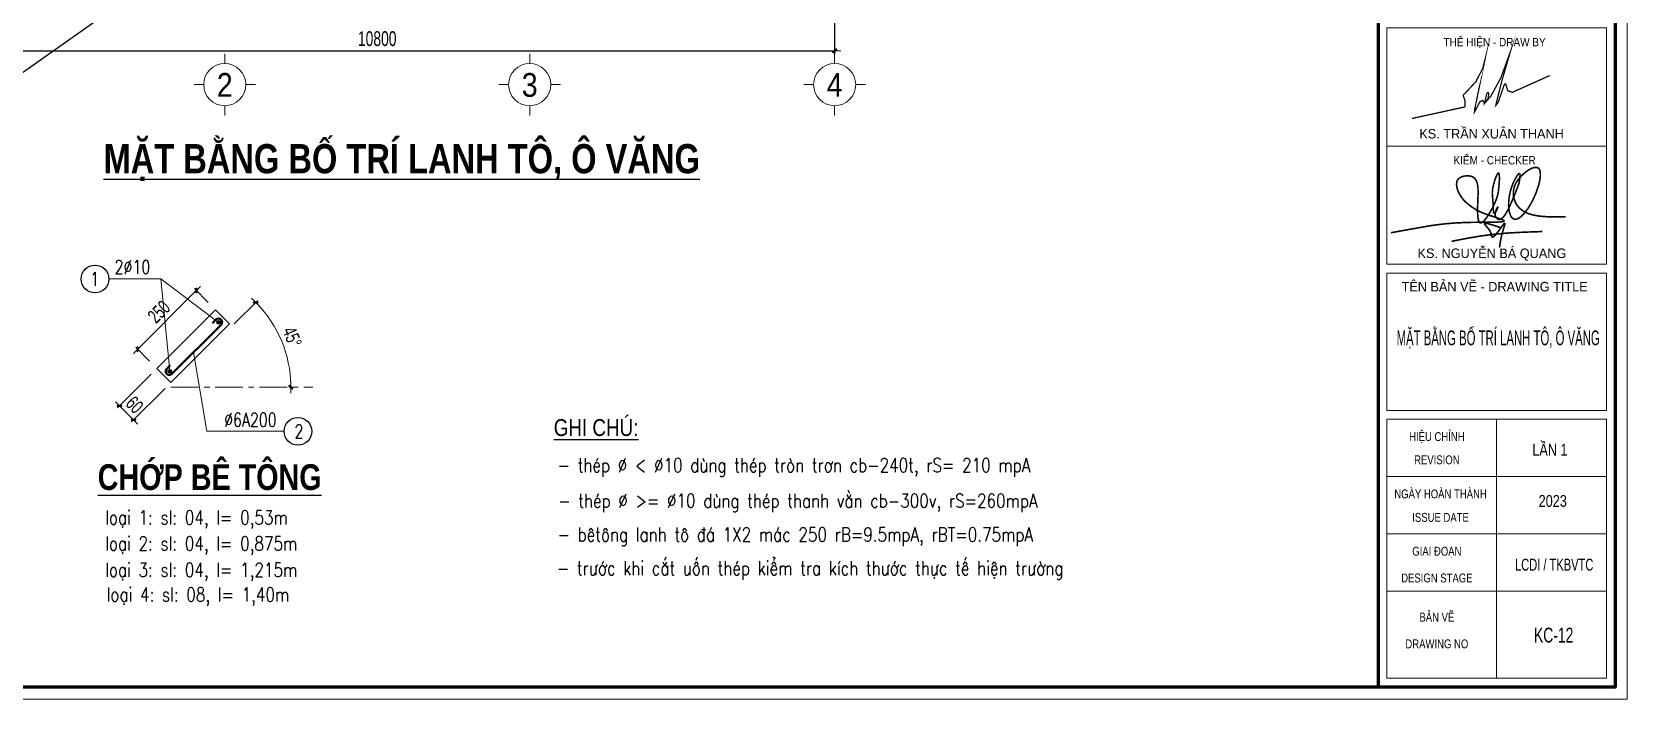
# Model space of a CAD drawing. Header units: millimetres. Extents: x -295047 to 304185, y -728047 to -308748.
# Drawn here: x 108953 to 127785, y -342464 to -334590 of the extents above; entities that cross this region are included whole.
import ezdxf
from ezdxf.enums import TextEntityAlignment as Align

# ---------------------------------------------------------------- set-up
doc = ezdxf.new("R2010")
doc.units = ezdxf.units.MM
doc.header["$MEASUREMENT"] = 0
doc.header["$PDMODE"] = 32
doc.linetypes.add('CENTERX2', pattern=[4, 2.5, -0.5, 0.5, -0.5])
doc.linetypes.add('DASHDOT', pattern=[1, 0.5, -0.25, 0, -0.25])
doc.layers.get('Defpoints').update_dxf_attribs({"color": 1})
for name, color, linetype, lineweight in [('EG Net truc', 8, 'DASHDOT', 13), ('Khungten_LCDI', 7, 'Continuous', 5), ('LC Dim', 8, 'Continuous', 18), ('LC ISO', 153, 'Continuous', 13), ('LC Net dam 1', 30, 'Continuous', 30), ('LC Net dam2', 6, 'Continuous', 40), ('LC Net manh', 219, 'Continuous', 5), ('LC Net thay', 7, 'Continuous', 25), ('LC Text1', 3, 'Continuous', 20), ('LC Text2', 7, 'Continuous', 25)]:
    doc.layers.add(name, color=color, linetype=linetype, lineweight=lineweight)
doc.layers.add('KCS_Plotter', color=11, linetype='Continuous', plot=False)
doc.layers.add('KCS_SNODE', color=6, linetype='Continuous')
doc.layers.add('KCS_STEEL', color=4, linetype='Continuous')
doc.styles.add('HOATBIF', font='hoatbif.shx', dxfattribs={"width": 0.7})
doc.styles.add('Khungten', font='VHAVAN.TTF', dxfattribs={"width": 0.9, "height": 5000})
doc.styles.add('LC 1', font='VHAVANB.TTF')
doc.styles.add('LC 3', font='vnsimli.shx', dxfattribs={"width": 0.75})
doc.styles.add('LC3', font='VHARIALB.TTF', dxfattribs={"width": 0.8})
doc.styles.add('T2', font='VHARIAL.TTF', dxfattribs={"width": 0.8})
doc.styles.add('Title', font='VHBLACK.TTF', dxfattribs={"width": 0.8})
doc.styles.add('VNAVANTH', font='VHAVANB.TTF', dxfattribs={"width": 0.6})
doc.dimstyles.new('1-125', dxfattribs={"dimscale": 120, "dimtxt": 2.5, "dimasz": 0.35, "dimexe": 0.5, "dimexo": 1, "dimgap": 0.8, "dimtad": 1, "dimdec": 0, "dimzin": 0, "dimdsep": 46, "dimtxsty": 'HOATBIF', "dimblk1": 'DOT', "dimblk2": 'DOT', "dimsah": 1, "dimcen": -1, "dimdle": 1, "dimclrd": 256, "dimclre": 256, "dimclrt": 4, "dimadec": 3, "dimazin": 2, "dimtfac": 0.3333333333333333, "dimtdec": 0, "dimtix": 1, "dimtmove": 2, "dimatfit": 3, "dimldrblk": 'DOT', "dimfxl": 1, "dimtvp": 0.8333333333333334, "dimtolj": 1, "dimtzin": 0, "dimarcsym": 0})
doc.dimstyles.new('1-150', dxfattribs={"dimscale": 100, "dimtxt": 3.5, "dimasz": 0.35, "dimexe": 0.5, "dimexo": 0, "dimgap": 0.8, "dimtad": 1, "dimdec": 0, "dimzin": 0, "dimdsep": 46, "dimtxsty": 'HOATBIF', "dimblk1": 'DOT', "dimblk2": 'DOT', "dimsah": 1, "dimcen": -1, "dimdle": 1, "dimclrd": 256, "dimclre": 256, "dimclrt": 4, "dimadec": 3, "dimazin": 2, "dimtfac": 0.3333333333333333, "dimtdec": 0, "dimtix": 1, "dimtmove": 2, "dimatfit": 3, "dimldrblk": 'DOT', "dimfxl": 1, "dimtvp": 0.8333333333333334, "dimtolj": 1, "dimtzin": 0, "dimarcsym": 0})
doc.dimstyles.new('1-20', dxfattribs={"dimscale": 100, "dimtxt": 2.5, "dimasz": 0.35, "dimexe": 0.5, "dimexo": 0, "dimgap": 0.8, "dimtad": 1, "dimdec": 0, "dimlfac": 0.2, "dimzin": 0, "dimdsep": 46, "dimtxsty": 'HOATBIF', "dimblk1": 'DOT', "dimblk2": 'DOT', "dimsah": 1, "dimcen": -1, "dimdle": 1, "dimclrd": 256, "dimclre": 256, "dimclrt": 4, "dimadec": 3, "dimazin": 2, "dimtfac": 0.3333333333333333, "dimtdec": 0, "dimtix": 1, "dimtmove": 2, "dimatfit": 3, "dimldrblk": 'DOT', "dimfxl": 1, "dimtvp": 0.8333333333333334, "dimtolj": 1, "dimtzin": 0, "dimarcsym": 0})

# ---------------------------------------------------------------- blocks, each defined once
blk = doc.blocks.new('DOT')
at = {"layer": 'LC Dim'}
blk.add_line((-3, 0), (3, 0), dxfattribs=at)
at = {"layer": 'LC Dim', "color": 4}
blk.add_line((-1, -1), (1, 1), dxfattribs=at)
blk.add_lwpolyline([(0.5, 1), (-1, -0.5), (-0.5, -1), (1, 0.5)], close=True, dxfattribs=at)
blk = doc.blocks.new('*D1040')
at = {"layer": 'Defpoints', "color": 0, "ltscale": 2, "transparency": 16777216}
for p in [(1299.07070554622, 997.3597722541098), (1513.85534728365, 782.5751305172453), (453.1951755055925, -278.0850412636064)]:
    blk.add_point(p, dxfattribs=at)
at = {"layer": 'LC Dim', "lineweight": -2, "ltscale": 2, "transparency": 16777216}
for p, q in [((263.1592711096587, -38.55166218518006), (1274.321968204723, 972.611034912548)), ((1513.85534728365, 782.5751305172453), (1263.715366486846, 1032.71511131339)), ((453.1951755055925, -278.0850412636064), (203.0551947087882, -27.94506046746102))]:
    blk.add_line(p, q, dxfattribs=at)
at = {"layer": 'LC Dim', "lineweight": -2, "ltscale": 2, "transparency": 16777216, "xscale": 35, "yscale": 35, "zscale": 35}
for p, rotation in [((1299.07070554622, 997.3597722541098), 45.00000000007547), ((238.4105337681622, -63.30039952674181), 225.0000000000755)]:
    blk.add_blockref('DOT', p, dxfattribs=dict(at, rotation=rotation))
at = {"layer": 'LC Dim', "color": 4, "ltscale": 2, "transparency": 16777216, "insert": (623.7837295137577, 611.9865765067352), "char_height": 250, "attachment_point": 5, "rotation": 45.00000000007546, "style": 'HOATBIF'}
blk.add_mtext('\\A1;250', dxfattribs=at)
blk = doc.blocks.new('_Dot')
at = {"color": 0, "linetype": 'ByBlock', "lineweight": -2}
blk.add_line((-0.5, 0), (-1, 0), dxfattribs=at)
at = {"color": 0, "linetype": 'ByBlock', "const_width": 0.5}
blk.add_lwpolyline([(-0.25, 0, 1), (0.25, 0, 1)], format="xyb", close=True, dxfattribs=at)
blk = doc.blocks.new('*D1041')
at = {"layer": 'Defpoints', "color": 0, "ltscale": 2, "transparency": 16777216}
for p in [(1985.541437153355, 395.7418543916426), (2932.940338502997, -188.9770812142318), (840.0284516304962, -749.7711311312158), (840.0284516304962, -749.7711311312158), (3405.328602884314, -749.7711311312157)]:
    blk.add_point(p, dxfattribs=at)
at = {"layer": 'LC Dim', "lineweight": -2, "ltscale": 2, "transparency": 16777216}
blk.add_line((1985.541437153355, 395.7418543916426), (2407.50162764534, 817.7020448836283), dxfattribs=at)
blk.add_arc((840.0284516304962, -749.7711311312158), 2166.741824176223, 0.9255251656962332, 44.07447483430376, dxfattribs=at)
at = {"layer": 'LC Dim', "lineweight": -2, "ltscale": 2, "transparency": 16777216, "xscale": 35, "yscale": 35, "zscale": 35}
for p, rotation in [((2372.146288586013, 782.346705824301), 134.5372374171519), ((3006.770275806718, -749.7711311312158), 270.4627625828481)]:
    blk.add_blockref('DOT', p, dxfattribs=dict(at, rotation=rotation))
at = {"layer": 'LC Dim', "color": 4, "ltscale": 2, "transparency": 16777216, "insert": (3031.232179387891, 157.8551708283802), "char_height": 250, "attachment_point": 5, "rotation": 292.5, "style": 'HOATBIF'}
blk.add_mtext('\\A1;45°', dxfattribs=at)
blk = doc.blocks.new('*D1042')
at = {"layer": 'Defpoints', "color": 0, "ltscale": 2, "transparency": 16777216}
for p in [(479.9751433203928, -515.854743243428), (734.5335845485098, -770.4131844704971), (-89.42213942089188, -1085.252025978853)]:
    blk.add_point(p, dxfattribs=at)
at = {"layer": 'LC Dim', "lineweight": -2, "ltscale": 2, "transparency": 16777216}
for p, q in [((479.9751433203928, -515.854743243428), (-124.7774784804012, -1120.607365037999)), ((734.5335845485098, -770.4131844704971), (129.7809627458821, -1375.165806266902)), ((-114.1708767622937, -1060.503288637197), (-138.9196141036956, -1035.75455129554)), ((165.1363018053914, -1339.810467207756), (-89.42213942089188, -1085.252025978853)), ((189.8850391467932, -1364.559204549413), (214.6337764881951, -1389.307941891069))]:
    blk.add_line(p, q, dxfattribs=at)
at = {"layer": 'LC Dim', "lineweight": -2, "ltscale": 2, "transparency": 16777216, "xscale": 35, "yscale": 35, "zscale": 35}
for p, rotation in [((-89.42213942089188, -1085.252025978853), 314.9999999997052), ((165.1363018053914, -1339.810467207756), 134.9999999997052)]:
    blk.add_blockref('DOT', p, dxfattribs=dict(at, rotation=rotation))
at = {"layer": 'LC Dim', "color": 4, "ltscale": 2, "transparency": 16777216, "insert": (182.8139713362379, -1067.574356450808), "char_height": 250, "attachment_point": 5, "rotation": 314.9999999997052, "style": 'HOATBIF'}
blk.add_mtext('\\A1;60', dxfattribs=at)
blk = doc.blocks.new('KCS_SNODE')
at = {"layer": 'KCS_SNODE'}
blk.add_hatch(color=256, dxfattribs=at).paths.add_polyline_path([(10, 0, 1), (-10, 0, 1)])
blk.add_circle((0, 0), 10, dxfattribs=at)
blk = doc.blocks.new('TIEUDE1')
at = {"layer": 'LC Text2', "color": 7, "style": 'LC 1'}
blk.add_attdef('TIªU§Ò', text='', height=5, dxfattribs=at).set_placement((0, 0), align=Align.BOTTOM_CENTER)
blk.add_attdef('TL', text='', height=3, dxfattribs=at).set_placement((0, -2), align=Align.TOP_CENTER)
blk = doc.blocks.new('NGUYEN BA QUANG')
at = {"layer": 'LC ISO', "const_width": 54.00000000000001}
for points in [[(906.2382642981156, 1113.709387272364, 0.006821204782074861), (929.3664235677952, 1272.305725077778, 0.01177449647206627), (936.5019769520677, 1340.159588555165, 0.02626635318712198), (938.3232988356631, 1394.280285522138, 0.05210349315538394), (935.1362116969995, 1423.104631731956, 0.0767832397537057), (930.4281799584005, 1435.645017707051, 0.1639711312044803), (923.3951719382512, 1442.177143333858, 0.1700421894479598), (913.8775669745028, 1442.260324681876, 0.0804787467134827), (902.0638656233914, 1436.194729996001, 0.05585002304775516), (880.7169085219448, 1416.791003873979, 0.03105632320966718), (847.1146505125016, 1374.620668712159, 0.02520316896245004), (790.7418576052241, 1285.532951687463, 0.1161289833232784), (556.192337452052, 475.6461918307759, 0.0619740878534032), (575.4511275624354, 166.4681158607418, 0.04536466506679582), (610.1467278384062, 47.08867641887628, 0.07067632808432932), (659.9036252752649, -41.19088657893008, 0.09141479981049583), (709.7219259955036, -85.57871332007926, 0.146905103300193), (783.412819844516, -103.8065416412719, 0.06844753349195222), (832.8775032239337, -94.80129903793568, 0.04963584310175265), (885.4953169405726, -71.99952171795303, 0.05398590251606135), (978.4340931241004, -6.039094294857932, 0.02920929145936803), (1055.770838223843, 69.23858372721588, 0.02130438572321334), (1134.093271468044, 161.970414266194, 0.02549093279238358), (1250.056426366004, 328.6372853993089, 0.06887327965480822), (1560.71755165333, 1026.698734858248, 0.01772986867585869), (1596.423822711118, 1171.049911345006, 0.03769732555598621), (1623.732949080271, 1368.210435102461, 0.02903705367099926), (1623.492576731731, 1452.896334537509, 0.04287987065683749), (1612.707492836858, 1525.13190782693, 0.06672644180491556), (1590.416631502465, 1582.526591583446, 0.1004945659195724), (1555.658926835376, 1622.689822419576, 0.1118714799712033), (1507.790730536906, 1643.611139487417, 0.05463110627537568), (1469.293329368144, 1647.092779967352, 0.04117910092137147), (1426.369218068912, 1642.780848260212, 0.04560995381358889), (1355.263866422441, 1622.789591019449, 0.04967005442666559), (1224.85958513983, 1557.559348550218, 0.109428770350453), (829.0577193203226, 1164.446508786263, 0.05046970122450359), (753.1878892433433, 1012.310292445298, 0.3681263292270148), (1079.034315203307, 155.7475817831291, 0.04065477441221551), (1222.588264185588, 89.57206983858487, 0.03144098274845051), (1382.567851312071, 41.73820587448427, 0.02350305092233591), (1556.509230861129, 9.494742693699664, 0.01708387394488401), (1741.948557111127, -9.909566900751088, 0.01193550630204759), (1936.421984340452, -19.22597010593745, 0.009133379972890996), (2205.51443450256, -20.71078428751207, 0.002915431525694136), (2480.447111560394, -15.67412363161566)], [(-3415.742459651906, -556.7514558557596, -0.001023268828116874), (-2230.73197725003, -344.8015073748538, -0.00838490452658571), (-1868.521439806333, -289.1159269686614, -0.02611389208118788), (-905.2891554434455, -211.6814682685072, -0.007165948777721536), (-491.0001880329091, -204.5163767106133, 0.001773479576378031), (-48.71086073680999, -203.1471858338919, 0.00973610555286447), (199.6393093123679, -196.9934690528898, 0.02577296845578685), (331.4393863478017, -185.5494115001929, 0.05446494388398628), (383.4665701761078, -173.3240845330583, 0.09182996763057781), (396.74730456418, -165.5638024612854, 0.3862621601166717), (398.8951636805486, -151.6118274983601, 0.1297930560241622), (378.6911755427227, -134.7095362617983, 0.0368009035836649), (321.0605493690655, -107.8264300745504, 0.01612787132439147), (183.7681661881652, -59.20729604910593, -0.006735657259071316), (-182.9539282377555, 61.67741038647364, -0.02392360503478572), (-416.3827062858982, 154.3740509006311, -0.04678547136346928), (-684.018369304581, 310.309586718824, -0.04150942969645631), (-918.4566112378343, 503.4894580390828, -0.09267804553477087), (-1135.537844303098, 812.5426166584948, -0.07777848738319518), (-1198.611427295215, 1035.063237065042, -0.07010647017399217), (-1195.551406124149, 1141.488491662225, -0.2015724058602932), (-1106.260531183911, 1285.650931672368, -0.09188682522042661), (-982.2227683426909, 1343.149300428951, -0.1188505876684561), (-731.8352708703042, 1351.425179531914, -0.227561029150303), (-542.7326310702765, 1207.756841431808, -0.05571639582425443), (-508.2293968836839, 1120.818865340465, -0.03574126413348661), (-487.4975763470256, 1018.975198905071, -0.02275654796647826), (-477.6939686054584, 904.4984659980109, -0.01867768323706646), (-477.259454113916, 714.0677317237132, 0.005361486166948599), (-492.6080748176137, 294.090697506821, 0.0225005832147527), (-487.0213185714547, 24.79991792020155, 0.02495605311934028), (-473.7789010750657, -85.49479227937991, 0.05187800990696231), (-451.2908626736407, -168.8656130375748, 0.08400365225806575), (-427.3289061583901, -208.9018523251871, 0.3026989583961548), (-372.1687413219161, -224.1417100875988, 0.09102839739786561), (-330.8322856532441, -203.5108787281788, 0.04576941829780168), (-284.8151406770594, -164.0440301059571, 0.03140743097482861), (-218.3378388451911, -87.18964781917748, 0.0264731876660429), (-113.6651239115272, 65.8979201776092, 0.03887828751683983), (123.9474605443665, 530.2758222458069, 0.0633875373591097), (206.6182869370914, 831.332869242091, 0.03037666214562491), (242.6143374946241, 1235.635993007862, 0.01939502723221942), (241.3568486632939, 1350.386835473095, 0.05085700761156814), (230.7066233511541, 1429.385620400688, 0.08925886774017966), (221.3408620441005, 1450.651058408141, 0.446192699033484), (201.6803199312762, 1454.428646674874, 0.08967016257334362), (185.0045353355399, 1437.581856018543, 0.04831518423442303), (156.1810004511462, 1387.977249124146, 0.0245678345197167), (114.1570094655926, 1287.599130742281, 0.0370870105852887), (24.37014530329543, 971.10249290918, 0.06811048506690111), (6.634936000578818, 722.0080484465288, 0.007403814394553052), (18.86254756404196, 571.4922636943229, -0.009820520249535426), (27.02575199130479, 442.1574602796463, 0.01377480187220938), (37.76570182202704, 214.3319147947477, 0.02399139652713657), (45.68948435918901, 153.6963684717775, 0.06864153187625571), (58.13497058269786, 112.5024933191889, 0.1684949314484489), (71.28458569604845, 98.62060262821615, 0.1904720302184289), (82.1983419411863, 99.12544360134052, 0.1357525685473833), (102.1500783606516, 116.4798127115355, 0.0425465264384966), (133.0607046513232, 164.890999053925, 0.03724681052758359), (184.7513077614894, 280.2390169332793, 0.08346179489859955), (192.0964624564749, 310.3624427118921, 0.7523962487026183), (188.5505708976125, 311.1480921158509, 0.07710326428576783), (169.9386847160185, 286.3506420671183, 0.06777754869053806), (106.2762584052598, 134.8627856008243, 0.07964221606168705), (97.11803217812485, 52.09558397092042, 0.07615012902177906), (107.1749798443016, 11.77334379710373, 0.09081810996018269), (167.5601890659964, -77.41382955442532, 0.1629918974448149), (232.5434472569013, -110.7428657877899, 0.1345345907090543), (286.9619776733834, -101.1632698900648, 0.04613473089311346), (314.9148386494944, -85.2917059364263, 0.05889992605639312), (372.1858511918817, -33.20172897129669, 0.03344636081905821), (431.1147165937909, 43.59513613561285, 0.02049285360898499), (491.5063933423044, 142.1921966617228, 0.01893084446634921), (584.4100264305725, 324.6047635312425, 0.012314747466873), (711.5809894745271, 616.9930712472124, 0.006261975924166463), (906.2382642981229, 1113.709387272364)], [(-1368.076078839847, -846.5769282116671, -0.004051470173590949), (-800.4800903758942, -737.2419130066992, -0.02638426695731388), (342.335443126276, -582.3521773445827, -0.006338858096324619), (726.2489689903141, -555.6118707723508, -0.004215207665118923), (1111.128757939417, -536.955526556645, -0.002629152913625729), (1689.414704448123, -517.0549725896271)], [(273.5069862953005, -379.6265265482361, 0.002583589471149279), (98.6858570232107, -322.4545898970973, 0.004829212876138576), (-9.140757654258778, -288.9516493468836, 0.009549268742896229), (-103.8861650758427, -262.3662346226047, 0.02018964512143505), (-180.3178823391918, -245.4653560545412, 0.02039080733822667), (-210.030956254539, -241.5113085573539, 0.03779208156076497), (-233.2034265419488, -241.0160239730612, 0.08389058355718805), (-249.181232838615, -244.3253785930283, 0.1298664005104537), (-256.0496311302068, -249.512255242269, 0.1706472609568477), (-258.2271902573821, -257.1797134181252, 0.0741418097433781), (-256.9367273477883, -263.7414758689119, 0.04333022544378234), (-253.4272373590329, -271.4926647789835, 0.03898213506768449), (-240.4898578920383, -290.4152512596047, 0.01838143936715648), (-209.4114435354877, -326.6878785700246, -0.00614457368808996), (-154.9314100915108, -387.9240764445276, -0.01716142362355488), (-111.5782992732311, -441.9616064683651, -0.02917932746616484), (-72.33556495999619, -501.6273440412187, -0.05627668711859957), (-39.24854109179068, -576.7616233160952, -0.02541612563918485), (-31.07435968748905, -610.0984959667257, -0.003247426930573574), (-23.54134462146067, -651.5856609328766, 0.03331552814876149), (-17.5691758126286, -676.7936901688226, 0.05563147195772989), (-12.21683856116397, -689.2109160313266, 0.08752108743613793), (-5.285343057799764, -697.5322425993509, 0.158279770782921), (7.912478522084712, -702.7649958976835, 0.07776982487074056), (18.42066456134125, -701.7802183550375, 0.05149525642811281), (30.17063013827101, -697.5044527213031, 0.04838032487659783), (49.88779429096394, -685.4595185412618, 0.02792000497866766), (71.79179451411983, -667.3966761485208, 0.02121534791074225), (103.7692175545471, -635.3898742488818, 0.01275748010887483), (138.1231757512614, -596.1361972852028, 0.01135363225152305), (192.2211496975924, -527.9823266261083, 0.005945326491445629), (264.6100631347999, -430.155121290969, -0.007903619690714288), (359.7145691134028, -300.5607676876243, -0.01148330057469655), (384.3675966664359, -269.8244740601804, -0.02782250004930501), (404.0571742248776, -248.6063577198365, -0.06696102629205983), (415.0476274738921, -240.1255715803418, -0.1235452428722631), (420.3737641911757, -238.4734149208816, -0.248584094680431), (423.9742472370144, -240.3082719536324, -0.1208396114824122), (425.8282025436438, -245.6936594908475, -0.06459661312201433), (425.6305849657874, -259.8493048307719, -0.02700827915941287), (420.5898580810153, -288.5259679210722, -0.01130616100148826), (411.1827610912896, -326.251105666277, -0.007084813019538475), (384.0403472986018, -419.4460164386837, 0.007773290434898449), (340.101061963107, -568.922981152893, 0.03161987238243393), (265.5989171810015, -923.0332083953544, 0.004794833107784158), (247.7879085281857, -1054.90964259312)]]:
    blk.add_lwpolyline(points, format="xyb", dxfattribs=at)
blk = doc.blocks.new('lcdi fix')
at = {"layer": 'Defpoints', "lineweight": 0}
blk.add_lwpolyline([(-1199.999999582767, -14849.99999999255), (-1199.999999582767, 14849.99999999255), (40799.99891111254, 14849.99999999255), (40799.99891111254, -14849.99999999255)], close=True, dxfattribs=at)
at = {"layer": 'Khungten_LCDI', "color": 5, "lineweight": 60}
blk.add_line((36600.02574175596, 14649.99999999255), (36600.02574175596, -14649.99999999255), dxfattribs=at)
at = {"layer": 'Khungten_LCDI', "color": 5, "lineweight": 25}
blk.add_line((40599.99891117215, -14649.99999999255), (40599.99891117215, 14649.99999999255), dxfattribs=at)
at = {"layer": 'Khungten_LCDI', "color": 9, "lineweight": 15}
for p, q in [((38600.01232647897, -10133.35492102056), (38600.01232647897, -14500.00080568343)), ((40449.99971687794, -11100.01639542729), (36750.02493607998, -11100.01639542729)), ((40449.99971687794, -12066.677869834), (36750.02493607998, -12066.677869834)), ((40449.99971687794, -13033.33934423327), (36750.02493607998, -13033.33934423327))]:
    blk.add_line(p, q, dxfattribs=at)
at = {"layer": 'Khungten_LCDI', "color": 5, "lineweight": 60}
blk.add_lwpolyline([(0, -14649.99999999255), (0, 14649.99999999255), (40599.99891117215, 14649.99999999255), (40599.99891117215, -14649.99999999255)], close=True, dxfattribs=at)
at = {"layer": 'Khungten_LCDI', "color": 9, "lineweight": 15}
for points in [[(36750.02512651216, -5526.40412159558), (40450.00487455388, -5526.40412159558), (40450.00487443479, -3535.494092629715), (36750.02512636315, -3535.494092629715)], [(36750.02512651216, -7517.314150564023), (40450.00487454189, -7517.314150564023), (40450.00487454189, -5526.40412159558), (36750.02512651216, -5526.40412159558)], [(36750.02493607998, -9983.355726711452), (40449.99971687794, -9983.355726711452), (40449.99971687794, -7667.313498102129), (36750.02493607998, -7667.313498102129)], [(36750.02493607998, -14500.00080568343), (40449.99971687794, -14500.00080568343), (40449.99971687794, -10133.35492102056), (36750.02493607998, -10133.35492102056)]]:
    blk.add_lwpolyline(points, close=True, dxfattribs=at)
at = {"layer": 'LC ISO', "const_width": 21.59999986938455}
for points in [[(38064.32277648081, -4866.898016243173), (38066.60345055704, -4762.606670022127), (38035.23607098317, -4670.815243658883), (38248.49035748528, -4443.383468263986), (38365.27202878275, -4217.653324235827), (38400.11828776798, -4080.570968744247), (38227.47496268019, -4919.194738416722), (38225.40721127728, -4954.768229123838), (38265.56833194531, -4878.591774998993), (38316.81861469959, -4781.381718402452), (38366.48509574967, -4755.524220077543), (38394.49361979032, -4809.322341265706), (38457.25227807346, -4721.046730301594), (38466.69328698455, -4638.172043639905), (38452.66946647887, -4622.514314277079), (38435.68123974428, -4637.729792646569), (38394.49361979032, -4809.322341265706), (38500.46295235449, -4689.158725452442), (38669.86705325838, -4378.71468421086), (38828.50360702653, -3945.175721391766), (38691.11301354843, -4416.004126185242), (38590.24581309562, -4821.074652286763), (38585.19613541124, -4841.353549560372), (38622.05352626729, -4797.506669038856), (38732.19663458463, -4483.580274663302), (38751.68744428954, -4477.36815743745), (38788.63433798091, -4593.29077253709), (38864.83505007498, -4620.761569007031), (39496.63863427038, -4337.928143269677)], [(37174.30632393864, -5061.449153577756), (38064.32277648081, -4866.898016243173)]]:
    blk.add_lwpolyline(points, dxfattribs=at)
at = {"layer": 'LC Net dam 1', "xscale": 0.5000006712537298, "yscale": 0.5000006712537298, "zscale": 0.5000006712537298}
blk.add_blockref('NGUYEN BA QUANG', (38524.79745016154, -6709.643773630243), dxfattribs=at)
at = {"color": 7}
for s, height, style, width, p in [('thÓ hiÖn - draw by', 140.0001843199794, 'Khungten', 0.9, (38565.57368009971, -3845.425478861542)), ('kiÓm - checker', 140.0001843199794, 'Khungten', 0.9, (38565.57368008274, -5836.335507827491)), ('hiÖu chØnh', 149.9999961095785, 'Khungten', 0.8, (37591.68987771869, -10499.41199288517)), ('revision', 149.9999961095785, 'Khungten', 0.8, (37591.68987771869, -10890.99042762071)), ('ngµy hoµn thµnh', 149.9999961095785, 'Khungten', 0.8, (37654.03775423765, -11466.07346729934)), ('issue date', 149.9999961095785, 'Khungten', 0.8, (37654.03775423765, -11861.50349316746)), ('giai ®o¹n', 149.9999961095785, 'Khungten', 0.8, (37591.68987771869, -12432.73494169861)), ('lcdi / tkbvtc', 199.9999948127713, 'Title', 0.7, (39570.58753758669, -12684.13589687645)), ('design stage', 149.9999961095785, 'Khungten', 0.8, (37591.68987771869, -12883.1508423388)), ('b¶n vÏ', 149.9999961095785, 'Khungten', 0.8, (37591.68987771869, -13543.73938007653)), ('drawing nO', 149.9999961095785, 'Khungten', 0.8, (37591.68987771869, -13994.15528071672))]:
    blk.add_text(s, height=height, dxfattribs=dict(at, style=style, width=width)).set_placement(p, align=Align.CENTER)
for s, height, style, p in [('Ks. trÇn xu©n thanh', 160.000210651405, 'VNAVANTH', (38514.7211205998, -5398.655213452239)), ('ks. nguyÔn b¸ quang', 160.0002148011936, 'VNAVANTH', (38520.35692708721, -7414.088342787863)), ('tªn b¶n vÏ - drawing title', 159.999995850217, 'Khungten', (38565.57105228305, -7977.244468249381))]:
    blk.add_text(s, height=height, dxfattribs=dict(at, style=style)).set_placement(p, align=Align.CENTER)
at = {"color": 7, "style": 'Khungten', "width": 0.8}
for tag, p in [('REVISION', (39498.75262445212, -10746.30395446718)), ('NGAYHT', (39546.07413610817, -11609.37091637403))]:
    blk.add_attdef(tag, text='', height=199.998925739526, dxfattribs=at).set_placement(p, align=Align.CENTER)
at = {"layer": 'LC Text1', "style": 'Title', "width": 1.485915225563207}
for tag, p, p2 in [('TENBANVE1', (36912.6576448679, -8885.760238945484), (40339.14494544267, -8885.760238945484)), ('TENBANVE2', (36912.6576448679, -9562.4655643329), (40339.14494544267, -9562.4655643329))]:
    blk.add_attdef(tag, text='', height=249.9999935159642, dxfattribs=at).set_placement(p, p2, align=Align.FIT)
at = {"layer": 'LC Text1', "style": 'Title', "width": 0.7}
blk.add_attdef('SOBANVE', text='', height=249.9999935159642, dxfattribs=at).set_placement((39561.98223525287, -13896.18071823567), align=Align.CENTER)
blk = doc.blocks.new('*D949')
at = {"layer": 'Defpoints', "color": 0, "ltscale": 2, "transparency": 16777216}
for p in [(107629.9244088734, -333319.0784351352), (118429.9244088734, -333319.0784351352), (118429.9244088734, -334814.1502043196)]:
    blk.add_point(p, dxfattribs=at)
at = {"layer": 'LC Dim', "lineweight": -2, "ltscale": 2, "transparency": 16777216}
for p, q in [((107629.9244088734, -333389.0784351352), (107629.9244088734, -334849.1502043196)), ((118429.9244088734, -333389.0784351352), (118429.9244088734, -334849.1502043196)), ((107654.4244088734, -334814.1502043196), (118405.4244088734, -334814.1502043196))]:
    blk.add_line(p, q, dxfattribs=at)
at = {"layer": 'LC Dim', "lineweight": -2, "ltscale": 2, "transparency": 16777216, "xscale": 24.5, "yscale": 24.5, "zscale": 24.5, "rotation": 180}
blk.add_blockref('DOT', (107629.9244088734, -334814.1502043196), dxfattribs=at)
at = {"layer": 'LC Dim', "lineweight": -2, "ltscale": 2, "transparency": 16777216, "xscale": 24.5, "yscale": 24.5, "zscale": 24.5}
blk.add_blockref('DOT', (118429.9244088734, -334814.1502043196), dxfattribs=at)
at = {"layer": 'LC Dim', "color": 4, "ltscale": 2, "transparency": 16777216, "insert": (113029.9244088734, -334670.6502043196), "char_height": 175, "attachment_point": 5, "style": 'HOATBIF'}
blk.add_mtext('\\A1;10800', dxfattribs=at)
blk = doc.blocks.new('TTRUC')
at = {"layer": 'LC ISO'}
for p, q in [((0, 6.94551799677526), (0, 10.13175513561828)), ((-6.94551799677526, 0), (-10.13175513561828, 0)), ((6.94551799677526, 0), (10.13175513561828, 0)), ((0, -6.94551799677526), (0, -10.13175513561828))]:
    blk.add_line(p, q, dxfattribs=at)
at = {"layer": 'LC Net manh'}
blk.add_circle((0, 0), 6.94551799677526, dxfattribs=at)
blk = doc.blocks.new('dsgsd')
at = {"layer": 'EG Net truc', "linetype": 'CENTERX2', "ltscale": 200}
blk.add_line((840.0284516304964, -749.771131131216, -0.0015499610177902), (3405.328602884314, -749.771131131216, -0.0015499610177902), dxfattribs=at)
at = {"layer": 'LC Net dam2'}
for p, q in [((856.2033689154778, -509.2327836613404, -0.0015499610177902), (1745.489995531272, 380.0538429537555, -0.0015499610177902)), ((1653.471833072894, 472.0720054121921, -0.0015499610177902), (1589.857230487163, 408.4574028265197, -0.0015499610177902)), ((764.1852064571576, -417.2146212030202, -0.0015499610177902), (827.7998090427718, -353.6000186173478, -0.0015499610177902))]:
    blk.add_line(p, q, dxfattribs=at)
for centre, start, end in [((1699.480914301705, 426.0629241825081, -0.0015499610177902), 45.00000000029478, 134.9999999997052), ((1699.480914302054, 426.0629241829738, -0.0015499610177902), 314.9999999997052, 45.00000000029478), ((810.1942876863759, -463.2237024321221, -0.0015499610177902), 134.9999999997052, 225.0000000002948), ((810.1942876863759, -463.2237024321221, -0.0015499610177902), 225.0000000002948, 314.9999999997052)]:
    blk.add_arc(centre, 65.06666666666666, start, end, dxfattribs=at)
at = {"layer": 'LC Net thay', "ltscale": 2, "elevation": -0.0015499610177902}
blk.add_lwpolyline([(840.0284516311949, -664.9183173888596), (585.4700104034273, -410.3598761617905), (1646.13018218358, 650.3002956183627), (1900.688623410999, 395.7418543916428)], close=True, dxfattribs=at)
at = {"layer": 'LC Text2', "ltscale": 100}
for centre in [(-531.6487413270515, 1205.978402415058, -0.0015499610177902), (3134.172407429432, -1546.195168771781, -0.0015499610177902)]:
    blk.add_circle(centre, 250, dxfattribs=at)
at = {"layer": 'KCS_STEEL', "xscale": 3.253333333333334, "yscale": 3.253333333333334, "zscale": 3.253333333333334, "rotation": 44.99999999998158}
for p in [(1701.907493712031, 421.9268148435513, -0.0015499610177902), (819.4421095713624, -460.5385692965938, -0.0015499610177902)]:
    blk.add_blockref('KCS_SNODE', p, dxfattribs=at)
at = {"layer": 'LC Text2', "linetype": 'ByBlock', "style": 'LC 3', "width": 0.75}
for s, p in [('2%%C10', (-176.6842549428111, 1298.066187835764, -0.0015499610177902)), ('%%C6A200', (1802.343736159906, -1462.107383351075, -0.0015499610177902))]:
    blk.add_text(s, height=250, dxfattribs=at).set_placement(p)
at = {"layer": 'LC Text2', "ltscale": 100, "style": 'LC 3', "width": 0.75}
for s, p in [('1', (-536.549004050612, 1205.978402415058, -0.0015499610177902)), ('2', (3152.772144705872, -1546.195168771781, -0.0015499610177902))]:
    blk.add_text(s, height=250, dxfattribs=at).set_placement(p, align=Align.MIDDLE_CENTER)
at = {"layer": 'LC Dim', "ltscale": 2}
dim = blk.add_aligned_dim(p1=(453.1951755055925, -278.0850412636064, -0.0015499610177902), p2=(1513.85534728365, 782.5751305172453, -0.0015499610177902), distance=303.75135333412004, dimstyle='1-20', override={"dimscale": 100, "dimlfac": 0.1666666666666667}, dxfattribs=at)
dim.commit()
dim.dimension.update_dxf_attribs({"geometry": '*D1040', "text_midpoint": (623.7837295137577, 611.9865765067352, -0.0015499610177902)})
dim = blk.add_angular_dim_2l(base=(2932.940338502997, -188.9770812142318), line1=((840.0284516304964, -749.771131131216, -0.0015499610177902), (3405.328602884314, -749.771131131216, -0.0015499610177902)), line2=((1985.541437153355, 395.7418543916428, -0.0015499610177902), (840.0284516304964, -749.771131131216, -0.0015499610177902)), dimstyle='1-20', override={"dimscale": 100, "dimlfac": 0.1666666666666667}, dxfattribs=at)
dim.commit()
dim.dimension.update_dxf_attribs({"geometry": '*D1041', "text_midpoint": (3031.232179387891, 157.8551708283803, -0.0015499610177902)})
dim = blk.add_linear_dim(base=(-89.42213942089188, -1085.252025978853, -0.0015499610177902), p1=(734.5335845485097, -770.4131844704971, -0.0015499610177902), p2=(479.9751433203928, -515.854743243428, -0.0015499610177902), angle=314.9999999997052, dimstyle='1-20', override={"dimscale": 100, "dimlfac": 0.1666666666666667}, dxfattribs=at)
dim.commit()
dim.dimension.update_dxf_attribs({"geometry": '*D1042', "text_midpoint": (182.8139713362379, -1067.574356450808, -0.0015499610177902)})
for points in [[(819.4421095713624, -460.5385692965938, -0.0015499610177902), (654.940178117191, 1205.978402415058, -0.0015499610177902), (-281.6487413270515, 1205.978402415058, -0.0015499610177902)], [(1701.907493712031, 421.9268148435513, -0.0015499610177902), (654.940178117191, 1205.978402415058, -0.0015499610177902), (-281.6487413269933, 1205.978402415058, -0.0015499610177902)], [(1249.159042735118, -116.277109842049, -0.0015499610177902), (1490.238360687508, -1546.195168771781, -0.0015499610177902), (2884.172407429432, -1546.195168771781, -0.0015499610177902)]]:
    blk.add_leader(points, dimstyle='1-150', dxfattribs=at)

msp = doc.modelspace()

# ---------------------------------------------------------------- linework, layer by layer
at = {"layer": 'KCS_Plotter', "ltscale": 2}
msp.add_line((98384.99338876636, -342463.500160129, 17.74998303710073), (127784.9926262553, -321673.500160138, 17.74998303710073), dxfattribs=at)

# ---------------------------------------------------------------- block references
at = {"layer": 'LC ISO', "xscale": -35.81723126799241, "yscale": 35.81723126799241, "zscale": 35.81723126799241}
for p in [(111229.9244088734, -335212.0416648537, 17.74998303710073), (114829.9244088734, -335212.0416648537, 17.74998303710073), (118429.9244088734, -335212.0416648537, 17.74998303710073)]:
    msp.add_blockref('TTRUC', p, dxfattribs=at)
at = {"layer": 'LC Net manh', "xscale": 0.6533333333333315, "yscale": 0.6533333333333315, "zscale": 0.6533333333333315}
msp.add_blockref('dsgsd', (110045.7569658006, -338293.4141405993, 17.75099567829902), dxfattribs=at)
at = {"layer": 'LC Net thay'}
ref = msp.add_blockref('lcdi fix', (99224.99338847432, -332068.5001601332, 11.83332202473382), dxfattribs=dict(at, xscale=0.7000000000000526, yscale=0.7000000000000526, zscale=0.7000000000000526))
ref.add_attrib('NGAYHT', '2023', dxfattribs={"layer": 'LC Text1', "height": 139.9992480209893, "style": 'Khungten', "width": 0.8}).set_placement((126907.2452844066, -340195.0598017877, 11.83332202473382), align=Align.CENTER)
ref.add_attrib('REVISION', 'lÇn 1', dxfattribs={"layer": 'LC Text1', "height": 139.9992480209893, "style": 'Khungten', "width": 0.8}).set_placement((126874.1202262466, -339590.9129284385, 11.83332202473382), align=Align.CENTER)
ref.add_attrib('SOBANVE', 'kc-12', dxfattribs={"layer": 'LC Text1', "height": 174.9999954653262, "style": 'Title', "width": 0.7000000000000001}).set_placement((126918.3809538082, -341795.8266631288, 11.83332202473382), align=Align.CENTER)
ref.add_attrib('TENBANVE1', 'mÆt b»ng bè trÝ lanh t«, « v¨ng', dxfattribs={"layer": 'LC Text1', "height": 174.9999954653262, "style": 'Title', "width": 0.4878271545410917}).set_placement((125063.8537404948, -338288.5323275427, 11.83332202473382), (127462.394850954, -338288.5323275427, 11.83332202473382), align=Align.FIT)
at = {"layer": 'LC Text2'}
ref = msp.add_blockref('TIEUDE1', (113318.99797796, -336362.0002876986, 17.74998303710073), dxfattribs=dict(at, xscale=69.99999999999982, yscale=69.99999999999982, zscale=69.99999999999982))
ref.add_attrib('TIªU§Ò', '%%UmÆt b»ng bè trÝ lanh t«, ¤ V¡NG', dxfattribs={"color": 7, "height": 344.7090221764134, "style": 'LC3', "width": 0.7999999999999999}).set_placement((113318.99797796, -336362.0002876986, 17.74998303710073), align=Align.BOTTOM_CENTER)
ref = msp.add_blockref('TIEUDE1', (111058.8424046272, -340086.6390588142, 17.74998303710073), dxfattribs=dict(at, xscale=-61.59999840235983, yscale=61.59999840235983, zscale=61.59999840235983))
ref.add_attrib('TIªU§Ò', '%%Uchíp bª t«ng', dxfattribs={"color": 7, "height": 303.343931647834, "style": 'LC3', "width": 0.8}).set_placement((111051.5588395561, -340086.6390588142, 17.74998303710073), align=Align.BOTTOM_CENTER)

# ---------------------------------------------------------------- texts
at = {"layer": 'LC Text1', "ltscale": 0.2, "style": 'LC 1', "width": 0.9}
for s, p in [('2', (111230.0912323011, -335440.198762181, 17.74998303710073)), ('3', (114830.0912323011, -335440.198762181, 17.74998303710073)), ('4', (118430.0912323011, -335440.198762181, 17.74998303710073))]:
    msp.add_text(s, height=280.4487179486064, dxfattribs=at).set_placement(p, align=Align.BOTTOM_CENTER)
at = {"layer": 'LC Text1', "color": 3, "style": 'LC 3', "width": 0.8}
for s, p in [('- thÐp %%C < %%C10 dïng thÐp trßn tr¬n cb-240t, rS= 210 mpA', (115159.7882067584, -339786.477168847, 17.74998303710073)), ('- thÐp %%C >= %%C10 dïng thÐp thanh v»n cb-300v, rS=260mpA', (115166.49797796, -340204.5002876986, 17.74998303710073)), ('lo¹i 1: sl: 04, l= 0,53m', (109817.7493177791, -340401.3475994999, 17.74998303710073)), ('- bªt«ng lanh t« ®¸ 1X2 m¸c 250 rB=9.5mpA, rBT=0.75mpA', (115158.4505896336, -340602.9376373841, 17.74998303710073)), ('lo¹i 2: sl: 04, l= 0,875m', (109817.7493177791, -340710.224003983, 17.74998303710073)), ('lo¹i 3: sl: 04, l= 1,215m', (109817.7493177791, -341019.1004084662, 17.74998303710073)), ('- tr\xadíc khi c¾t uèn thÐp kiÓm tra kÝch th\xadíc thùc tÕ hiÖn tr\xadêng', (115150.4032013071, -341001.3749870698, 17.74998303710073)), ('lo¹i 4: sl: 08, l= 1,40m', (109835.2493177791, -341311.9768129496, 17.74998303710073))]:
    msp.add_text(s, height=164.2267267266677, dxfattribs=at).set_placement(p)
at = {"layer": 'LC Text2', "style": 'T2', "width": 0.8}
msp.add_text('%%Ughi chó:', height=198.6486434961697, dxfattribs=at).set_placement((115113.8870036825, -339358.6673535471, 17.74998303710073))

# ---------------------------------------------------------------- dimensions: what is measured, and where the dimension line sits
at = {"layer": 'LC Dim', "ltscale": 2}
dim = msp.add_linear_dim(base=(118429.9244088734, -334814.1502043196, 17.74998303710073), p1=(107629.9244088734, -333319.0784351352, 17.74998303710073), p2=(118429.9244088734, -333319.0784351352, 17.74998303710073), dimstyle='1-125', override={"dimscale": 70}, dxfattribs=at)
dim.commit()
dim.dimension.update_dxf_attribs({"geometry": '*D949', "text_midpoint": (113029.9244088734, -334670.6502043196, 17.74998303710073)})

doc.saveas('drawing.dxf')
